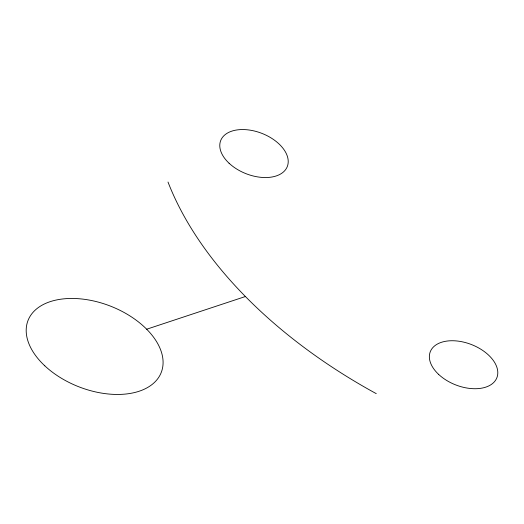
<?xml version="1.0" encoding="UTF-8"?>
<svg xmlns="http://www.w3.org/2000/svg" width="524" height="524" viewBox="0 0 524 524"><rect width="100%" height="100%" fill="white"/><g stroke="black" fill="none" stroke-linecap="round" stroke-linejoin="round"><path stroke-width="0.79" d="M146.681 329.223L245.415 296.519M376.258 393.648A406.938 246.601 21.3 0 1 168.001 182.031M44.776 365.804A71.493 43.322 21.3 0 0 160.174 374.824A71.493 43.322 21.3 0 0 78.973 298.739A71.493 43.322 21.3 0 0 44.776 365.804M229.067 163.219A35.743 21.661 21.3 0 0 286.766 167.732A35.743 21.661 21.3 0 0 246.162 129.69A35.743 21.661 21.3 0 0 229.067 163.219M438.647 374.405A35.743 21.661 21.3 0 0 496.346 378.911A35.743 21.661 21.3 0 0 455.742 340.875A35.743 21.661 21.3 0 0 438.647 374.405"/></g></svg>
